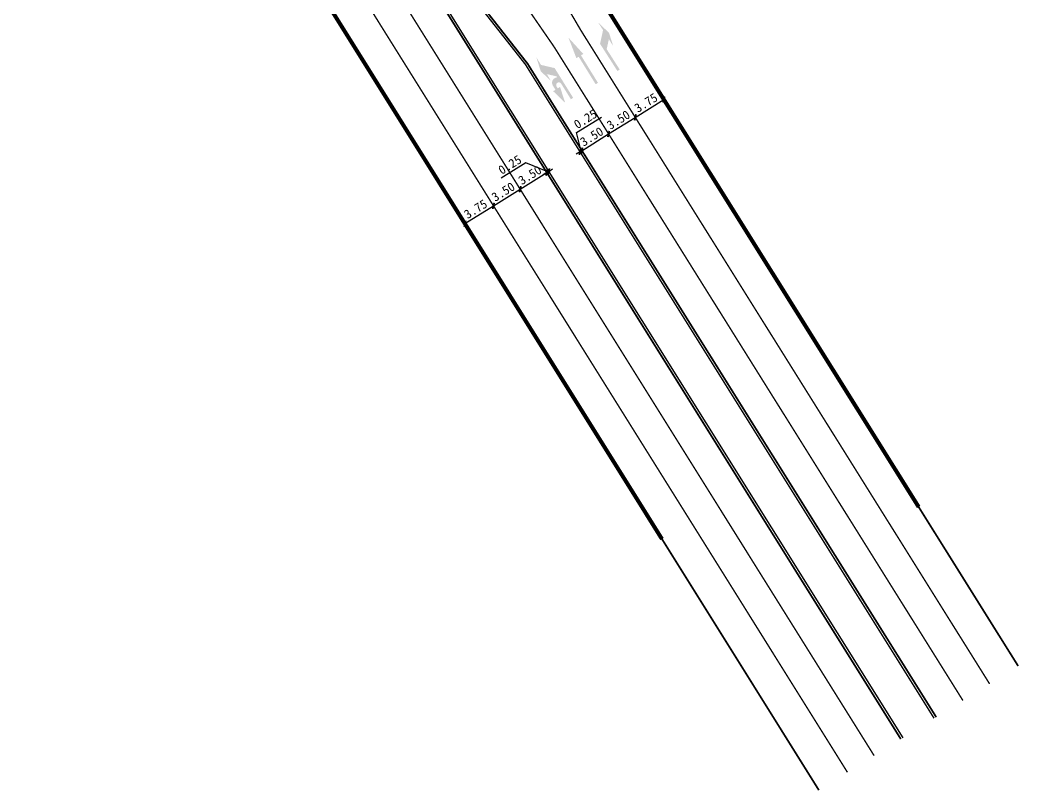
# Model space of a CAD drawing. Extents: x 529560 to 530007, y 3020699 to 3021211.
# Drawn here: x 529757.4 to 529868.6, y 3020746.4 to 3020832.3 of the extents above; entities that cross this region are included whole.
import ezdxf

# ---------------------------------------------------------------- set-up
doc = ezdxf.new("R2010")
doc.units = 0
doc.header["$LTSCALE"] = 0.5
doc.header["$PDMODE"] = 32
doc.linetypes.add('JTSS01', pattern=[6, 2, -4])
doc.linetypes.add('JTSS02', pattern=[2, 1, -1])
doc.layers.get('0').update_dxf_attribs({"linetype": 'CONTINUOUS'})
doc.layers.get('Defpoints').update_dxf_attribs({"linetype": 'CONTINUOUS'})
doc.layers.add('@-设计标注', color=7, linetype='CONTINUOUS')
doc.layers.add('@-道路隔离设施', color=3, linetype='CONTINUOUS')
doc.layers.add('@-道路标线', color=7, linetype='CONTINUOUS', lineweight=0)
doc.styles.add('--黑体', font='simhei.ttf')
doc.dimstyles.new('标志标注', dxfattribs={"dimtxt": 1, "dimasz": 0.5, "dimexe": 0, "dimexo": 0, "dimgap": 0.25, "dimtad": 1, "dimzin": 0, "dimdsep": 46, "dimtxsty": '--黑体', "dimblk": 'ARCHTICK', "dimcen": 0.09, "dimadec": 0, "dimazin": 0, "dimtfac": 1, "dimtix": 1, "dimtmove": 2, "dimatfit": 0, "dimfxl": 1, "dimtolj": 1, "dimtzin": 0, "dimarcsym": 0})

# ---------------------------------------------------------------- blocks, each defined once
blk = doc.blocks.new('_ArchTick')
at = {"color": 0, "linetype": 'ByBlock', "const_width": 0.4}
blk.add_lwpolyline([(-0.5, -0.5), (0.5, 0.5)], dxfattribs=at)
blk = doc.blocks.new('*D72')
at = {"layer": '@-设计标注', "color": 0, "linetype": 'Continuous', "lineweight": -2, "transparency": 16777216}
for q in [(529810.11, 3020811.55), (529806.93, 3020809.57)]:
    blk.add_line((529806.93, 3020809.57), q, dxfattribs=at)
at = {"layer": 'Defpoints', "color": 0, "linetype": 'Continuous', "transparency": 16777216}
for p in [(529810.11, 3020811.55, 1475.29), (529810.11, 3020811.55), (529806.93, 3020809.57, 1475.29)]:
    blk.add_point(p, dxfattribs=at)
at = {"layer": '@-设计标注', "color": 0, "linetype": 'Continuous', "lineweight": -2, "transparency": 16777216, "xscale": 0.5, "yscale": 0.5, "zscale": 0.5}
for p, rotation in [((529810.11, 3020811.55), 31.9848841087628), ((529806.93, 3020809.57), 211.9848841087628)]:
    blk.add_blockref('_ArchTick', p, dxfattribs=dict(at, rotation=rotation))
at = {"layer": '@-设计标注', "color": 0, "linetype": 'Continuous', "transparency": 16777216, "insert": (529808.12, 3020811.2), "char_height": 1, "attachment_point": 5, "rotation": 31.9849, "style": '--黑体'}
blk.add_mtext('\\A1;3.75', dxfattribs=at)
blk = doc.blocks.new('*D73')
at = {"layer": '@-设计标注', "color": 0, "linetype": 'Continuous', "lineweight": -2, "transparency": 16777216}
for q in [(529813.08, 3020813.41), (529810.11, 3020811.55)]:
    blk.add_line((529810.11, 3020811.55), q, dxfattribs=at)
at = {"layer": 'Defpoints', "color": 0, "linetype": 'Continuous', "transparency": 16777216}
for p in [(529813.08, 3020813.41, 1475.29), (529813.08, 3020813.41), (529810.11, 3020811.55, 1475.29)]:
    blk.add_point(p, dxfattribs=at)
at = {"layer": '@-设计标注', "color": 0, "linetype": 'Continuous', "lineweight": -2, "transparency": 16777216, "xscale": 0.5, "yscale": 0.5, "zscale": 0.5}
for p, rotation in [((529813.08, 3020813.41), 31.98488409217352), ((529810.11, 3020811.55), 211.9848840921735)]:
    blk.add_blockref('_ArchTick', p, dxfattribs=dict(at, rotation=rotation))
at = {"layer": '@-设计标注', "color": 0, "linetype": 'Continuous', "transparency": 16777216, "insert": (529811.19, 3020813.12), "char_height": 1, "attachment_point": 5, "rotation": 31.9849, "style": '--黑体'}
blk.add_mtext('\\A1;3.50', dxfattribs=at)
blk = doc.blocks.new('*D74')
at = {"layer": '@-设计标注', "color": 0, "linetype": 'Continuous', "lineweight": -2, "transparency": 16777216}
for p, q in [((529813.08, 3020813.41), (529816.04, 3020815.26)), ((529816.04, 3020815.26), (529816.04, 3020815.26)), ((529813.08, 3020813.41), (529813.08, 3020813.41))]:
    blk.add_line(p, q, dxfattribs=at)
at = {"layer": 'Defpoints', "color": 0, "linetype": 'Continuous', "transparency": 16777216}
for p in [(529816.04, 3020815.26, 1475.29), (529816.04, 3020815.26), (529813.08, 3020813.41, 1475.29)]:
    blk.add_point(p, dxfattribs=at)
at = {"layer": '@-设计标注', "color": 0, "linetype": 'Continuous', "lineweight": -2, "transparency": 16777216, "xscale": 0.5, "yscale": 0.5, "zscale": 0.5}
for p, rotation in [((529816.04, 3020815.26), 31.98488409217352), ((529813.08, 3020813.41), 211.9848840921735)]:
    blk.add_blockref('_ArchTick', p, dxfattribs=dict(at, rotation=rotation))
at = {"layer": '@-设计标注', "color": 0, "linetype": 'Continuous', "transparency": 16777216, "insert": (529814.16, 3020814.98), "char_height": 1, "attachment_point": 5, "rotation": 31.9849, "style": '--黑体'}
blk.add_mtext('\\A1;3.50', dxfattribs=at)
blk = doc.blocks.new('*D75')
at = {"layer": '@-设计标注', "color": 0, "linetype": 'Continuous', "lineweight": -2, "transparency": 16777216}
for p, q in [((529813.71, 3020816.35), (529810.95, 3020814.63)), ((529816.15, 3020815.33), (529813.71, 3020816.35)), ((529816.04, 3020815.26), (529815.62, 3020815)), ((529816.04, 3020815.26), (529816.26, 3020815.39)), ((529816.04, 3020815.26), (529816.26, 3020815.39)), ((529816.04, 3020815.26), (529816.04, 3020815.26)), ((529816.26, 3020815.39), (529816.68, 3020815.66)), ((529816.26, 3020815.39), (529816.26, 3020815.39))]:
    blk.add_line(p, q, dxfattribs=at)
at = {"layer": 'Defpoints', "color": 0, "linetype": 'Continuous', "transparency": 16777216}
for p in [(529816.04, 3020815.26, 1475.29), (529816.26, 3020815.39, 1475.29), (529816.26, 3020815.39)]:
    blk.add_point(p, dxfattribs=at)
at = {"layer": '@-设计标注', "color": 0, "linetype": 'Continuous', "lineweight": -2, "transparency": 16777216, "xscale": 0.5, "yscale": 0.5, "zscale": 0.5}
for p, rotation in [((529816.04, 3020815.26), 31.98488409217349), ((529816.26, 3020815.39), 211.9848840921735)]:
    blk.add_blockref('_ArchTick', p, dxfattribs=dict(at, rotation=rotation))
at = {"layer": '@-设计标注', "color": 0, "linetype": 'Continuous', "transparency": 16777216, "insert": (529811.93, 3020816.13), "char_height": 1, "attachment_point": 5, "rotation": 31.9849, "style": '--黑体'}
blk.add_mtext('\\A1;0.25', dxfattribs=at)
blk = doc.blocks.new('*D76')
at = {"layer": '@-设计标注', "color": 0, "linetype": 'Continuous', "lineweight": -2, "transparency": 16777216}
for p, q in [((529819.36, 3020819.71), (529822.12, 3020821.44)), ((529819.85, 3020817.64), (529819.36, 3020819.71)), ((529819.74, 3020817.57), (529819.32, 3020817.31)), ((529819.74, 3020817.57), (529819.95, 3020817.7)), ((529819.74, 3020817.57), (529819.95, 3020817.7)), ((529819.74, 3020817.57), (529819.74, 3020817.57)), ((529819.95, 3020817.7), (529820.38, 3020817.97)), ((529819.95, 3020817.71), (529819.95, 3020817.7))]:
    blk.add_line(p, q, dxfattribs=at)
at = {"layer": 'Defpoints', "color": 0, "linetype": 'Continuous', "transparency": 16777216}
for p in [(529819.74, 3020817.57, 1475.29), (529819.95, 3020817.71, 1475.29), (529819.95, 3020817.7)]:
    blk.add_point(p, dxfattribs=at)
at = {"layer": '@-设计标注', "color": 0, "linetype": 'Continuous', "lineweight": -2, "transparency": 16777216, "xscale": 0.5, "yscale": 0.5, "zscale": 0.5}
for p, rotation in [((529819.74, 3020817.57), 31.98488409217349), ((529819.95, 3020817.7), 211.9848840921735)]:
    blk.add_blockref('_ArchTick', p, dxfattribs=dict(at, rotation=rotation))
at = {"layer": '@-设计标注', "color": 0, "linetype": 'Continuous', "transparency": 16777216, "insert": (529820.34, 3020821.22), "char_height": 1, "attachment_point": 5, "rotation": 31.9849, "style": '--黑体'}
blk.add_mtext('\\A1;0.25', dxfattribs=at)
blk = doc.blocks.new('*D77')
at = {"layer": '@-设计标注', "color": 0, "linetype": 'Continuous', "lineweight": -2, "transparency": 16777216}
for p, q in [((529819.95, 3020817.7), (529822.92, 3020819.56)), ((529822.92, 3020819.56), (529822.92, 3020819.56)), ((529819.95, 3020817.71), (529819.95, 3020817.7))]:
    blk.add_line(p, q, dxfattribs=at)
at = {"layer": 'Defpoints', "color": 0, "linetype": 'Continuous', "transparency": 16777216}
for p in [(529822.92, 3020819.56, 1475.29), (529822.92, 3020819.56), (529819.95, 3020817.71, 1475.29)]:
    blk.add_point(p, dxfattribs=at)
at = {"layer": '@-设计标注', "color": 0, "linetype": 'Continuous', "lineweight": -2, "transparency": 16777216, "xscale": 0.5, "yscale": 0.5, "zscale": 0.5}
for p, rotation in [((529822.92, 3020819.56), 31.98488409217352), ((529819.95, 3020817.7), 211.9848840921735)]:
    blk.add_blockref('_ArchTick', p, dxfattribs=dict(at, rotation=rotation))
at = {"layer": '@-设计标注', "color": 0, "linetype": 'Continuous', "transparency": 16777216, "insert": (529821.04, 3020819.27), "char_height": 1, "attachment_point": 5, "rotation": 31.9849, "style": '--黑体'}
blk.add_mtext('\\A1;3.50', dxfattribs=at)
blk = doc.blocks.new('*D78')
at = {"layer": '@-设计标注', "color": 0, "linetype": 'Continuous', "lineweight": -2, "transparency": 16777216}
for p, q in [((529822.92, 3020819.56), (529825.89, 3020821.41)), ((529825.89, 3020821.42), (529825.89, 3020821.41)), ((529822.92, 3020819.56), (529822.92, 3020819.56))]:
    blk.add_line(p, q, dxfattribs=at)
at = {"layer": 'Defpoints', "color": 0, "linetype": 'Continuous', "transparency": 16777216}
for p in [(529825.89, 3020821.42, 1475.29), (529825.89, 3020821.41), (529822.92, 3020819.56, 1475.29)]:
    blk.add_point(p, dxfattribs=at)
at = {"layer": '@-设计标注', "color": 0, "linetype": 'Continuous', "lineweight": -2, "transparency": 16777216, "xscale": 0.5, "yscale": 0.5, "zscale": 0.5}
for p, rotation in [((529825.89, 3020821.41), 31.98488409217352), ((529822.92, 3020819.56), 211.9848840921735)]:
    blk.add_blockref('_ArchTick', p, dxfattribs=dict(at, rotation=rotation))
at = {"layer": '@-设计标注', "color": 0, "linetype": 'Continuous', "transparency": 16777216, "insert": (529824.01, 3020821.13), "char_height": 1, "attachment_point": 5, "rotation": 31.9849, "style": '--黑体'}
blk.add_mtext('\\A1;3.50', dxfattribs=at)
blk = doc.blocks.new('*D79')
at = {"layer": '@-设计标注', "color": 0, "linetype": 'Continuous', "lineweight": -2, "transparency": 16777216}
for p, q in [((529825.89, 3020821.41), (529829.07, 3020823.4)), ((529829.07, 3020823.4), (529829.07, 3020823.4)), ((529825.89, 3020821.42), (529825.89, 3020821.41))]:
    blk.add_line(p, q, dxfattribs=at)
at = {"layer": 'Defpoints', "color": 0, "linetype": 'Continuous', "transparency": 16777216}
for p in [(529829.07, 3020823.4, 1475.29), (529829.07, 3020823.4), (529825.89, 3020821.42, 1475.29)]:
    blk.add_point(p, dxfattribs=at)
at = {"layer": '@-设计标注', "color": 0, "linetype": 'Continuous', "lineweight": -2, "transparency": 16777216, "xscale": 0.5, "yscale": 0.5, "zscale": 0.5}
for p, rotation in [((529829.07, 3020823.4), 31.98488409217352), ((529825.89, 3020821.41), 211.9848840921735)]:
    blk.add_blockref('_ArchTick', p, dxfattribs=dict(at, rotation=rotation))
at = {"layer": '@-设计标注', "color": 0, "linetype": 'Continuous', "transparency": 16777216, "insert": (529827.08, 3020823.04), "char_height": 1, "attachment_point": 5, "rotation": 31.9849, "style": '--黑体'}
blk.add_mtext('\\A1;3.75', dxfattribs=at)

msp = doc.modelspace()

# ---------------------------------------------------------------- hatches: boundary and pattern name
at = {"layer": '@-道路标线', "linetype": 'Continuous'}
for points in [[(529824.033, 3020826.652), (529824.159, 3020826.733), (529822.707, 3020829.008), (529822.95, 3020830.113), (529823.435, 3020829.355), (529822.965, 3020830.834), (529821.767, 3020831.968), (529822.305, 3020831.125), (529821.969, 3020829.606), (529823.907, 3020826.571)], [(529821.609, 3020825.179), (529821.736, 3020825.257), (529819.846, 3020828.321), (529820.101, 3020828.479), (529818.457, 3020830.285), (529819.335, 3020828.006), (529819.59, 3020828.163), (529821.481, 3020825.1)], [(529818.85, 3020823.509), (529818.977, 3020823.588), (529816.916, 3020826.899), (529815.401, 3020827.252), (529814.872, 3020828.101), (529815.378, 3020826.531), (529816.511, 3020825.469), (529816.035, 3020826.233), (529817.137, 3020825.977), (529817.206, 3020825.866, 0.5773503), (529816.716, 3020824.949), (529817.007, 3020824.482), (529816.752, 3020824.324), (529818.086, 3020823.033), (529817.516, 3020824.799), (529817.262, 3020824.641), (529817.13, 3020824.853, -1), (529817.639, 3020825.17), (529818.722, 3020823.43)]]:
    msp.add_hatch(color=7, dxfattribs=at).paths.add_polyline_path(points)

# ---------------------------------------------------------------- linework, layer by layer
at = {"layer": '@-道路标线', "color": 7, "linetype": 'JTSS01', "ltscale": 2, "const_width": 0.15, "elevation": 1475.285, "flags": 128}
for points in [[(529760.132, 3020898.185), (529852.479, 3020750.313)], [(529757.471, 3020895.839), (529849.51, 3020748.459)], [(529799.619, 3020865.633), (529819.836, 3020831.1)], [(529816.867, 3020829.247), (529794.148, 3020862.217)], [(529865.331, 3020758.314), (529819.836, 3020831.1)], [(529862.363, 3020756.459), (529816.868, 3020829.246)]]:
    msp.add_lwpolyline(points, dxfattribs=at)
at = {"layer": '@-道路标线', "color": 7, "linetype": 'Continuous', "elevation": 1475.285, "flags": 128}
for points, const_width in [([(529798.885, 3020846.52), (529813.899, 3020827.392)], 0.2), ([(529797.186, 3020845.459), (529855.447, 3020752.167)], 0.2), ([(529859.395, 3020754.604), (529813.899, 3020827.392)], 0.2), ([(529802.056, 3020817.366), (529812.633, 3020800.429)], 0.45), ([(529846.672, 3020795.241), (529835.996, 3020812.321)], 0.45), ([(529868.511, 3020760.301), (529857.441, 3020778.012)], 0.2), ([(529828.863, 3020774.441), (529846.329, 3020746.472)], 0.2)]:
    msp.add_lwpolyline(points, dxfattribs=dict(at, const_width=const_width))
at = {"layer": '@-道路标线', "color": 7, "linetype": 'JTSS02', "ltscale": 4, "const_width": 0.45, "elevation": 1475.285, "flags": 128}
for points in [[(529788.804, 3020838.586), (529802.056, 3020817.366)], [(529835.996, 3020812.321), (529823.017, 3020833.086)], [(529812.633, 3020800.429), (529828.863, 3020774.441)], [(529857.441, 3020778.012), (529846.672, 3020795.241)]]:
    msp.add_lwpolyline(points, dxfattribs=at)
at = {"layer": '@-道路隔离设施', "linetype": 'Continuous', "elevation": 1475.285, "flags": 128}
for points in [[(529798.672, 3020846.387), (529813.702, 3020827.237)], [(529797.398, 3020845.592), (529855.659, 3020752.299)], [(529859.183, 3020754.471), (529813.694, 3020827.248)]]:
    msp.add_lwpolyline(points, dxfattribs=at)

# ---------------------------------------------------------------- dimensions: what is measured, and where the dimension line sits
at = {"layer": '@-设计标注', "linetype": 'Continuous'}
for base, p1, p2, picture, middle in [((529829.072, 3020823.399), (529825.889, 3020821.416, 1475.285), (529829.069, 3020823.404, 1475.285), '*D79', (529827.085, 3020823.042)), ((529825.891, 3020821.412), (529822.921, 3020819.561, 1475.285), (529825.889, 3020821.416, 1475.285), '*D78', (529824.007, 3020821.126)), ((529822.923, 3020819.558), (529819.953, 3020817.706, 1475.285), (529822.921, 3020819.561, 1475.285), '*D77', (529821.038, 3020819.272)), ((529816.044, 3020815.262), (529813.075, 3020813.408, 1475.285), (529816.044, 3020815.262, 1475.285), '*D74', (529814.159, 3020814.976)), ((529813.075, 3020813.408), (529810.107, 3020811.555, 1475.285), (529813.075, 3020813.408, 1475.285), '*D73', (529811.191, 3020813.122))]:
    dim = msp.add_linear_dim(base=base, p1=p1, p2=p2, angle=211.98488, dimstyle='标志标注', override={"dimtmove": 1}, dxfattribs=at)
    dim.commit()
    dim.dimension.update_dxf_attribs({"geometry": picture, "text_midpoint": middle})
for base, p1, p2, picture, middle in [((529819.954, 3020817.704), (529819.741, 3020817.573, 1475.285), (529819.953, 3020817.706, 1475.285), '*D76', (529819.573, 3020819.847)), ((529816.256, 3020815.395), (529816.044, 3020815.262, 1475.285), (529816.256, 3020815.395, 1475.285), '*D75', (529813.499, 3020816.221))]:
    dim = msp.add_linear_dim(base=base, p1=p1, p2=p2, angle=211.98488, dimstyle='标志标注', override={"dimtmove": 1}, dxfattribs=at)
    dim.commit()
    dim.dimension.update_dxf_attribs({"geometry": picture, "text_midpoint": middle, "dimtype": 160})
dim = msp.add_aligned_dim(p1=(529806.926, 3020809.568, 1475.285), p2=(529810.107, 3020811.555, 1475.285), distance=0, dimstyle='标志标注', override={"dimtmove": 1}, dxfattribs=at)
dim.commit()
dim.dimension.update_dxf_attribs({"geometry": '*D72', "text_midpoint": (529808.119, 3020811.197)})

doc.saveas('drawing.dxf')
